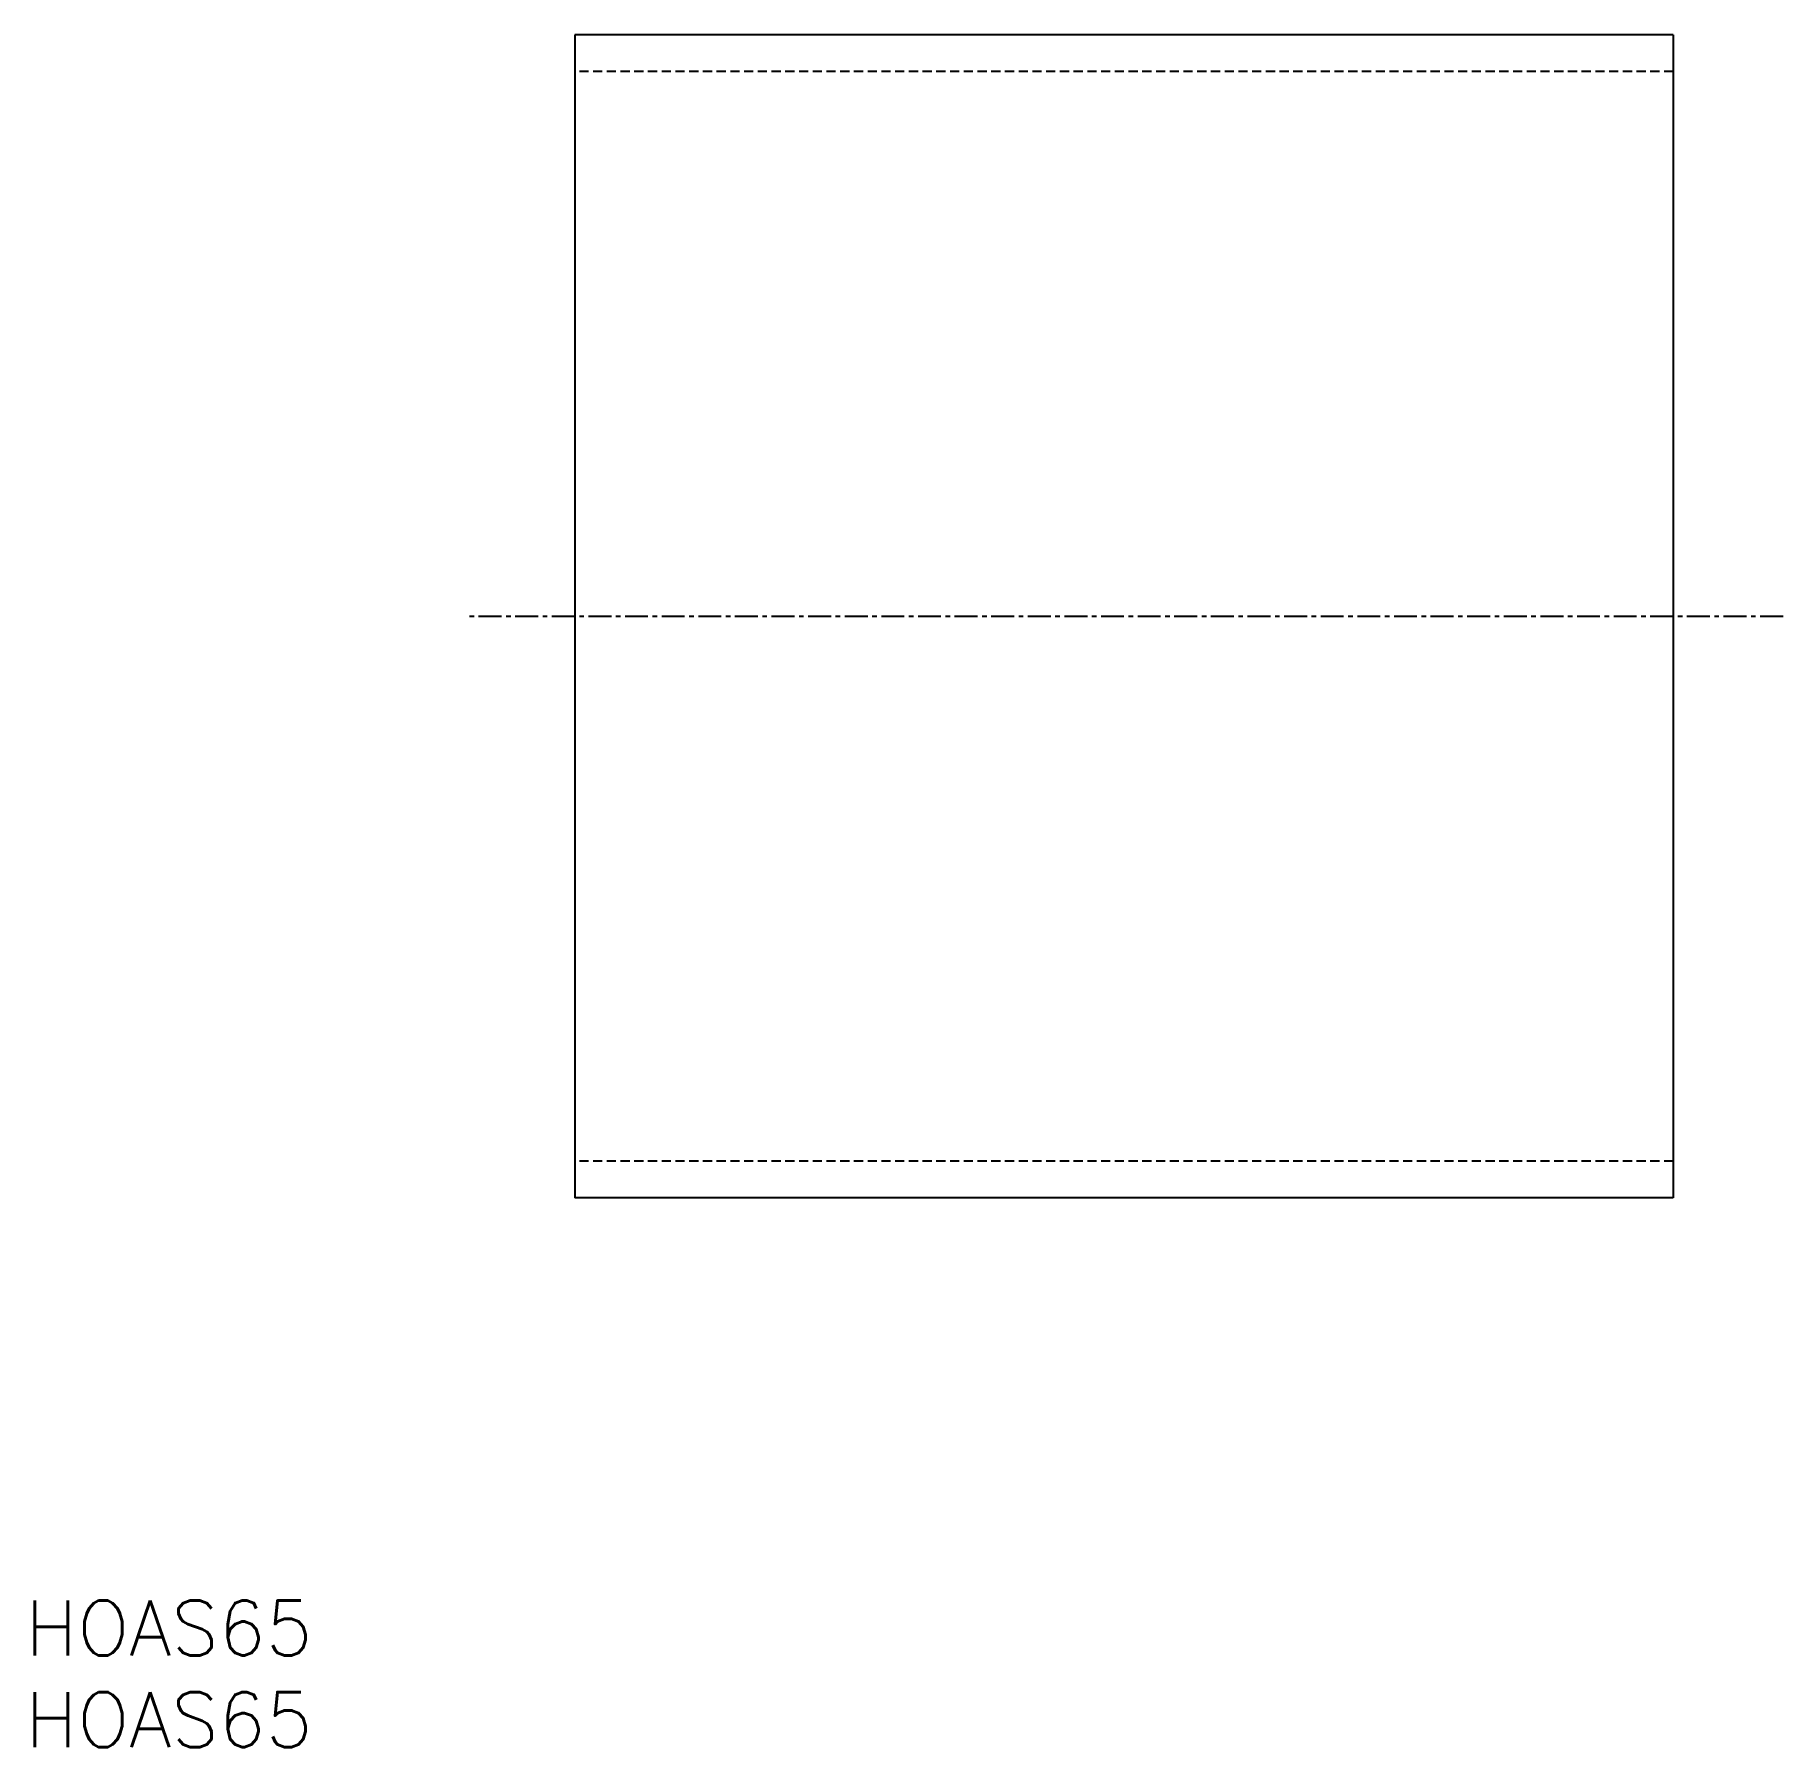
# Model space of a CAD drawing. Extents: x 0.5 to 96, y 0 to 93.5.
import ezdxf

# ---------------------------------------------------------------- set-up
doc = ezdxf.new("R2010")
doc.units = 0
doc.linetypes.add('CENTER', pattern=[2, 1.25, -0.25, 0.25, -0.25])
doc.linetypes.add('DASHED', pattern=[0.75, 0.5, -0.25])
doc.layers.get('0').update_dxf_attribs({"linetype": 'CONTINUOUS'})
doc.layers.add('CENTER', color=1, linetype='CENTER')
doc.styles.get("Standard").update_dxf_attribs({"font": 'txt.shx'})

# ---------------------------------------------------------------- blocks, each defined once
blk = doc.blocks.new('*U3')
at = {"color": 7, "linetype": 'CONTINUOUS'}
blk.add_text('HOAS65', height=3, dxfattribs=at).set_placement((0, 0))
blk = doc.blocks.new('*U4')
at = {"color": 7, "linetype": 'CONTINUOUS'}
blk.add_text('HOAS65', height=3, dxfattribs=at).set_placement((0, 5))

msp = doc.modelspace()

# ---------------------------------------------------------------- linework, layer by layer
at = {"color": 7, "linetype": 'CONTINUOUS'}
for p, q in [((30, 93.5), (30, 30)), ((90, 93.5), (30, 93.5)), ((90, 93.5), (90, 30)), ((90, 30), (30, 30))]:
    msp.add_line(p, q, dxfattribs=at)
at = {"color": 3, "linetype": 'DASHED'}
for p, q in [((90, 91.5), (30, 91.5)), ((90, 32), (30, 32))]:
    msp.add_line(p, q, dxfattribs=at)
at = {"layer": 'CENTER', "color": 1, "linetype": 'CENTER'}
msp.add_line((96, 61.75), (24, 61.75), dxfattribs=at)

# ---------------------------------------------------------------- block references
at = {"color": 7, "linetype": 'CONTINUOUS'}
for name in ['*U4', '*U3']:
    msp.add_blockref(name, (0, 0), dxfattribs=at)

doc.saveas('drawing.dxf')
